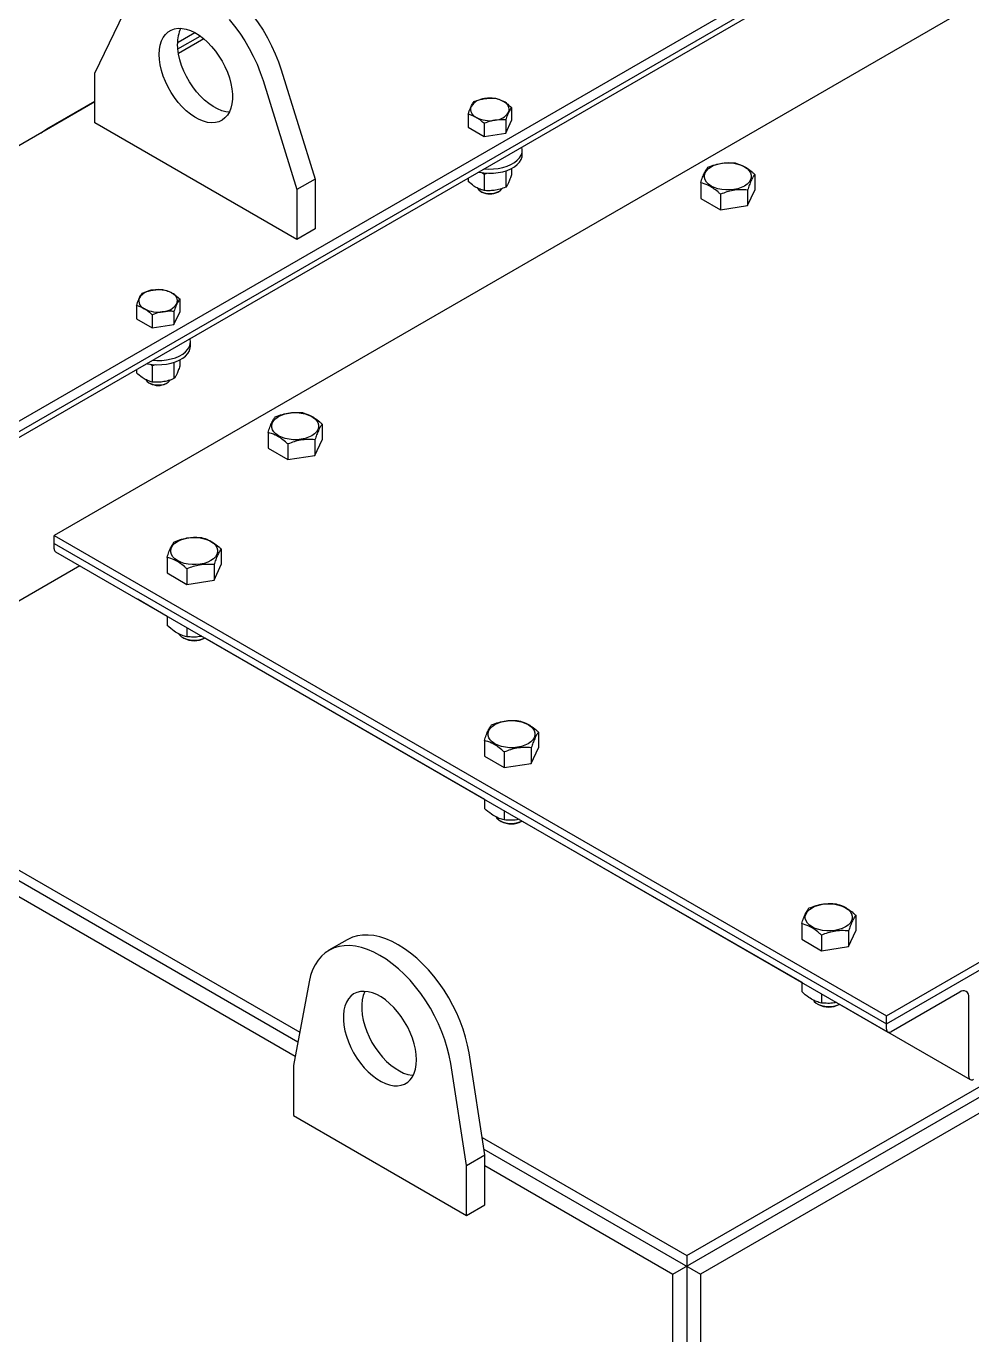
# Model space of a CAD drawing. Header units: millimetres. Extents: x 1293 to 41893, y 1011 to 26911.
# Drawn here: x 5473.1 to 5782.2, y 23342.5 to 23770.3 of the extents above; entities that cross this region are included whole.
import ezdxf

# ---------------------------------------------------------------- set-up
doc = ezdxf.new("R2010")
doc.units = ezdxf.units.MM
doc.header["$LTSCALE"] = 50

msp = doc.modelspace()

# ---------------------------------------------------------------- linework, layer by layer
at = {"color": 7, "linetype": 'Continuous', "lineweight": 25}
for p, q in [((5394.4657242, 23597.1451225), (6086.0161562, 23996.3686892)), ((6086.0161562, 23992.9119998), (5394.4657242, 23593.6884331)), ((5394.0798776, 23591.6445568), (6085.6303096, 23990.8681235)), ((6037.1156682, 23924.0745803), (5482.2725473, 23603.7704644)), ((5495.5425845, 23754.9550015), (5506.5856263, 23777.8584933)), ((5522.5598185, 23764.9352565), (5522.7426254, 23765.0448833)), ((5522.6375032, 23762.8322882), (5529.9539309, 23767.055972)), ((5522.7426254, 23765.0448833), (5528.1679942, 23768.1768821)), ((5531.1637368, 23766.1183817), (5522.844435, 23761.315751)), ((5684.4933016, 23362.3111646), (6385.0239897, 23766.7189228)), ((5688.9834296, 23368.3599498), (6380.5338616, 23767.5835165)), ((5754.2729558, 23446.7479709), (6309.1160767, 23767.0520868)), ((6385.0239897, 23761.5347313), (5693.4735577, 23362.3111646)), ((5754.2729558, 23444.1554538), (6309.1160767, 23764.4595697)), ((5495.5425845, 23738.6241853), (5495.5425845, 23754.9550015)), ((5550.4961756, 23752.5094727), (5561.5392174, 23716.8559563)), ((5556.483013, 23755.9656004), (5567.5260548, 23720.312084)), ((5495.5425845, 23745.5547282), (5452.7852768, 23720.8714598)), ((5479.8683842, 23736.6755861), (5495.5425845, 23745.7241094)), ((5618.5166107, 23744.0427849), (5618.4895564, 23743.9844972)), ((5623.0436957, 23746.6135459), (5622.9427275, 23746.5979277)), ((5629.1637975, 23745.6356291), (5629.0898837, 23745.6782987)), ((5631.7192172, 23743.6974096), (5631.7192172, 23739.4067774)), ((5617.5542078, 23741.5063124), (5617.5542078, 23737.2156803)), ((5620.1096275, 23740.4941072), (5620.1835414, 23740.4514376)), ((5626.2297294, 23739.5161904), (5626.3306976, 23739.5318086)), ((5629.8214658, 23739.6087666), (5629.8214658, 23735.3181345)), ((5629.8214658, 23735.3181345), (5631.7192172, 23739.4067774)), ((5630.7568144, 23742.0869514), (5630.7838687, 23742.1452391)), ((5561.5392174, 23700.5251401), (5495.5425845, 23738.6241853)), ((5617.5542078, 23737.2156803), (5622.7389611, 23734.2225859)), ((5622.7389611, 23738.5132181), (5622.7389611, 23734.2225859)), ((5622.7389611, 23734.2225859), (5629.8214658, 23735.3181345)), ((5635.2200459, 23728.2868295), (5635.2200459, 23729.6695053)), ((5622.117327, 23722.4191204), (5622.7391132, 23721.873672)), ((5622.7391132, 23721.873672), (5623.7389504, 23722.2181262)), ((5629.8213137, 23722.9605297), (5629.8213137, 23717.6351785)), ((5631.7193693, 23723.7470235), (5631.7193693, 23721.7237979)), ((5567.5260548, 23720.312084), (5561.5392174, 23716.8559563)), ((5567.5260548, 23720.312084), (5567.5260548, 23703.9812677)), ((5617.5540557, 23720.6534538), (5617.5540557, 23719.5328764)), ((5622.7391132, 23721.873672), (5622.7391132, 23716.5396064)), ((5693.5653276, 23719.0895315), (5693.5653276, 23713.976804)), ((5711.2715894, 23721.8284029), (5711.2715894, 23716.7156754)), ((5561.5392174, 23716.8559563), (5561.5392174, 23700.5251401)), ((5621.6428074, 23716.2760867), (5622.0170456, 23716.0599734)), ((5627.2563795, 23716.0599734), (5627.6306176, 23716.2760867)), ((5693.5653276, 23713.976804), (5700.0462692, 23710.235436)), ((5700.0462692, 23715.3481635), (5700.0462692, 23710.235436)), ((5708.8994001, 23716.7175992), (5708.8994001, 23711.6048717)), ((5708.8994001, 23711.6048717), (5711.2715894, 23716.7156754)), ((5700.0462692, 23710.235436), (5708.8994001, 23711.6048717)), ((5567.5260548, 23703.9812677), (5561.5392174, 23700.5251401)), ((5514.6206559, 23684.0222573), (5514.5196877, 23684.0066392)), ((5510.0935709, 23681.4514963), (5510.0665166, 23681.3932086)), ((5520.7407578, 23683.0443406), (5520.6668439, 23683.0870101)), ((5522.3337746, 23679.4956628), (5522.3608289, 23679.5539506)), ((5523.2961775, 23681.106121), (5523.2961775, 23676.8154888)), ((5509.1311681, 23678.9150238), (5509.1311681, 23674.6243917)), ((5511.6865878, 23677.9028186), (5511.7605016, 23677.860149)), ((5514.3159213, 23675.9219295), (5514.3159213, 23671.6312973)), ((5517.8066896, 23676.9249019), (5517.9076578, 23676.94052)), ((5521.398426, 23677.0174781), (5521.398426, 23672.7268459)), ((5521.398426, 23672.7268459), (5523.2961775, 23676.8154888)), ((5509.1311681, 23674.6243917), (5514.3159213, 23671.6312973)), ((5514.3159213, 23671.6312973), (5521.398426, 23672.7268459)), ((5526.7970061, 23665.6955409), (5526.7970061, 23667.0782167)), ((5509.131016, 23658.0621652), (5509.131016, 23656.9415878)), ((5513.6942872, 23659.8278318), (5514.3160734, 23659.2823834)), ((5514.3160734, 23659.2823834), (5515.3159106, 23659.6268376)), ((5514.3160734, 23659.2823834), (5514.3160734, 23653.9483178)), ((5521.398274, 23660.3692411), (5521.398274, 23655.0438899)), ((5523.2963296, 23661.1557349), (5523.2963296, 23659.1325093)), ((5513.2197677, 23653.6847982), (5513.5940058, 23653.4686849)), ((5518.8333397, 23653.4686849), (5519.2075779, 23653.6847982)), ((5552.1439714, 23637.4487203), (5552.1439714, 23632.3359928)), ((5569.8502331, 23640.1875917), (5569.8502331, 23635.0748642)), ((5552.1439714, 23632.3359928), (5558.624913, 23628.5946248)), ((5558.624913, 23633.7073523), (5558.624913, 23628.5946248)), ((5567.4780438, 23635.076788), (5567.4780438, 23629.9640605)), ((5567.4780438, 23629.9640605), (5569.8502331, 23635.0748642)), ((5558.624913, 23628.5946248), (5567.4780438, 23629.9640605)), ((5245.5701436, 23620.8803017), (5561.8969803, 23438.2687059)), ((5245.8631801, 23615.5269439), (5561.017585, 23433.5921785)), ((5482.2725473, 23599.4468372), (5482.2725473, 23603.7704644)), ((5482.2725473, 23603.7704644), (5754.2729558, 23446.7479709)), ((5482.2725473, 23601.1779473), (5754.2729558, 23444.1554538)), ((5482.7103078, 23598.479283), (5754.7107162, 23441.4567895)), ((5536.8519167, 23599.3671861), (5536.8519167, 23594.2544586)), ((5490.6399475, 23593.9015994), (5394.4657242, 23538.3814021)), ((5519.1456549, 23596.6283147), (5519.1456549, 23591.5155872)), ((5534.4797274, 23594.2563824), (5534.4797274, 23589.143655)), ((5534.4797274, 23589.143655), (5536.8519167, 23594.2544586)), ((5519.1456549, 23591.5155872), (5525.6265965, 23587.7742192)), ((5525.6265965, 23592.8869467), (5525.6265965, 23587.7742192)), ((5525.6265965, 23587.7742192), (5534.4797274, 23589.143655)), ((5509.6510761, 23582.9216526), (5519.1484546, 23577.4389327)), ((5519.1484546, 23577.4439886), (5519.1484546, 23574.3893264)), ((5525.6237968, 23573.705853), (5525.6237968, 23570.6511909)), ((5524.2564044, 23570.4172437), (5524.6306425, 23570.2011304)), ((5531.366929, 23570.2011304), (5531.530844, 23570.2957873)), ((5531.5264658, 23570.2932589), (5622.8574491, 23517.5690045)), ((5375.4994233, 23549.3304146), (5562.4833391, 23441.3868976)), ((5640.5609112, 23539.4972579), (5640.5609112, 23534.3845304)), ((5622.8546495, 23536.7583865), (5622.8546495, 23531.645659)), ((5638.188722, 23534.3864542), (5638.188722, 23529.2737268)), ((5638.188722, 23529.2737268), (5640.5609112, 23534.3845304)), ((5622.8546495, 23531.645659), (5629.3355911, 23527.904291)), ((5629.3355911, 23533.0170185), (5629.3355911, 23527.904291)), ((5629.3355911, 23527.904291), (5638.188722, 23529.2737268)), ((5622.8574491, 23517.5740604), (5622.8574491, 23514.5193982)), ((5629.3327914, 23513.8359248), (5629.3327914, 23510.7812627)), ((5627.965399, 23510.5473155), (5628.3396371, 23510.3312022)), ((5635.0759236, 23510.3312022), (5635.2398386, 23510.4258591)), ((5635.2354603, 23510.4233307), (5726.5664437, 23457.6990763)), ((5744.2699058, 23479.6273297), (5744.2699058, 23474.5146022)), ((5726.563644, 23476.8884583), (5726.563644, 23471.7757308)), ((5741.8977165, 23474.516526), (5741.8977165, 23469.4037986)), ((5741.8977165, 23469.4037986), (5744.2699058, 23474.5146022)), ((5578.0372133, 23471.6207182), (5572.0503758, 23468.1645905)), ((5726.563644, 23471.7757308), (5733.0445857, 23468.0343628)), ((5733.0445857, 23473.1470903), (5733.0445857, 23468.0343628)), ((5733.0445857, 23468.0343628), (5741.8977165, 23469.4037986)), ((5565.5850465, 23457.8814365), (5560.4314168, 23430.4750003)), ((5726.5664437, 23457.7041322), (5726.5664437, 23454.64947)), ((5733.041786, 23453.9659966), (5733.041786, 23450.9113345)), ((5778.2203054, 23454.5232751), (5755.7672704, 23441.5614138)), ((5781.2137241, 23426.8667133), (5781.2137241, 23452.7946495)), ((5731.6743935, 23450.6773873), (5732.0486317, 23450.461274)), ((5738.7849182, 23450.461274), (5738.9488332, 23450.5559309)), ((5738.9444549, 23450.5534025), (5781.6514846, 23425.8991591)), ((5754.2729558, 23442.4243437), (5754.2729558, 23446.7479709)), ((5616.9999593, 23397.8186758), (5611.8463296, 23431.1753663)), ((5622.9867967, 23401.2748035), (5617.833167, 23434.6314939)), ((5560.4314168, 23430.4750003), (5560.4314168, 23414.1441841)), ((5560.4314168, 23414.1441841), (5616.9999593, 23381.4878596)), ((5622.1074014, 23406.9666591), (5688.9834296, 23368.3599498)), ((5616.9999593, 23397.8186758), (5622.9867967, 23401.2748035)), ((5622.6937603, 23403.1714719), (5693.4735577, 23362.3111646)), ((5622.9867967, 23384.9439873), (5622.9867967, 23401.2748035)), ((5616.9999593, 23381.4878596), (5616.9999593, 23397.8186758)), ((5622.9867967, 23397.8181141), (5684.4933016, 23362.3111646)), ((5616.9999593, 23381.4878596), (5622.9867967, 23384.9439873)), ((5688.9834296, 23368.3599498), (5688.9834296, 23083.2919434)), ((5684.4933016, 23080.6998476), (5684.4933016, 23362.3111646)), ((5693.4735577, 23362.3111646), (5693.4735577, 23080.6998476))]:
    msp.add_line(p, q, dxfattribs=at)
at = {"color": 7, "linetype": 'Continuous', "lineweight": 25, "flags": 128}
for points in [[(5517.5957812, 23786.9278729), (5518.5510528, 23787.4203614), (5520.1409624, 23788.0098838), (5521.8370332, 23788.374992), (5523.6267497, 23788.512992), (5525.4969056, 23788.4228654), (5527.4337007, 23788.1052773), (5529.4228433, 23787.5625711), (5531.4496553, 23786.7987515), (5533.4991808, 23785.8194549), (5535.556296, 23784.6319076), (5537.6058215, 23783.2448724), (5539.6326335, 23781.6685846), (5541.6217761, 23779.9146756), (5543.5585712, 23777.9960878), (5545.4287271, 23775.9269784), (5547.2184436, 23773.7226156), (5548.9145144, 23771.3992657), (5550.504424, 23768.9740728), (5551.9764404, 23766.4649325), (5553.3197013, 23763.8903601), (5554.5242947, 23761.2693536), (5555.581332, 23758.6212535), (5556.483013, 23755.9656004)], [(5516.5672262, 23761.0538124), (5516.6512682, 23762.6406304), (5516.9022147, 23764.1081401), (5517.3165428, 23765.4357408), (5517.8884363, 23766.6047959), (5518.609867, 23767.5988944), (5519.4707077, 23768.4040815), (5520.458874, 23769.0090539), (5521.5604943, 23769.4053193), (5522.7601041, 23769.5873149), (5524.0408637, 23769.552486), (5525.384794, 23769.3013214), (5526.773029, 23768.8373469), (5528.1860811, 23768.1670757), (5529.6041142, 23767.299917), (5531.007222, 23766.2480438), (5532.3757081, 23765.026222), (5533.6903619, 23763.6516034), (5534.9327285, 23762.1434846), (5536.0853679, 23760.5230363), (5537.1320996, 23758.813006), (5538.0582296, 23757.0373988), (5538.8507572, 23755.2211403), (5539.498557, 23753.3897269), (5539.9925354, 23751.5688675), (5540.3257579, 23749.784123), (5540.4935468, 23748.0605473), (5540.4935468, 23746.4223357), (5540.3257579, 23744.892485), (5539.9925354, 23743.492471), (5539.498557, 23742.2419469), (5538.8507572, 23741.1584672), (5538.0582296, 23740.2572416), (5537.1320996, 23739.5509213), (5536.0853679, 23739.0494217), (5534.9327285, 23738.7597825), (5533.6903619, 23738.6860697), (5532.3757081, 23738.829318), (5531.007222, 23739.1875167), (5529.6041142, 23739.7556373), (5528.1860811, 23740.5257046), (5526.773029, 23741.4869087), (5525.384794, 23742.6257563), (5524.0408637, 23743.9262606), (5522.7601041, 23745.3701651), (5521.5604943, 23746.9372008), (5520.458874, 23748.6053699), (5519.4707077, 23750.3512549), (5518.609867, 23752.1503474), (5517.8884363, 23753.9773922), (5517.3165428, 23755.8067415), (5516.9022147, 23757.6127152), (5516.6512682, 23759.3699615), (5516.5672262, 23761.0538124)], [(5539.4418897, 23772.4708507), (5541.2316062, 23770.266488), (5542.927677, 23767.943138), (5544.5175866, 23765.5179451), (5545.9896029, 23763.0088049), (5547.3328639, 23760.4342325), (5548.5374573, 23757.8132259), (5549.5944946, 23755.1651258), (5550.4961756, 23752.5094727)], [(5539.4536095, 23742.1515223), (5538.3625455, 23742.2854457), (5536.9940594, 23742.6436444), (5535.5909516, 23743.2117649), (5534.1729186, 23743.9818323), (5532.7598664, 23744.9430364), (5531.3716314, 23746.081884), (5530.0277011, 23747.3823882), (5528.7469415, 23748.8262928), (5527.5473317, 23750.3933285), (5526.4457114, 23752.0614976), (5525.4575451, 23753.8073826), (5524.5967044, 23755.6064751), (5523.8752737, 23757.4335199), (5523.3033802, 23759.2628691), (5522.8890521, 23761.0688429), (5522.6381056, 23762.8260891), (5522.5540636, 23764.5099401)], [(5478.0147995, 23735.4361533), (5478.4478458, 23735.7563017), (5479.8683842, 23736.6755861)], [(5622.7569491, 23723.6570202), (5624.2409891, 23723.5641494), (5625.8216699, 23723.598293), (5627.3758808, 23723.7680575), (5628.8689031, 23724.0696506), (5630.2673854, 23724.4963351), (5631.5400876, 23725.0385798), (5632.6585799, 23725.6842716), (5633.597877, 23726.418987), (5634.3369964, 23727.2263136), (5634.8594275, 23728.0882171), (5635.1535001, 23728.9854439), (5635.212645, 23729.8979516), (5635.0517706, 23730.7546696)], [(5620.8819865, 23722.5746273), (5621.1412591, 23722.5200532), (5622.669148, 23722.2837136), (5624.2409891, 23722.1814736), (5625.8216699, 23722.2156173), (5627.3758808, 23722.3853817), (5628.8689031, 23722.6869748), (5630.2673854, 23723.1136594), (5631.5400876, 23723.655904), (5632.6585799, 23724.3015959), (5633.597877, 23725.0363113), (5634.3369964, 23725.8436379), (5634.8594275, 23726.7055413), (5635.1535001, 23727.6027682), (5635.2200459, 23728.2868295)], [(5696.9792266, 23718.0134762), (5696.117348, 23718.6064355), (5695.4469255, 23719.2767853), (5694.9883295, 23720.0041575), (5694.7554942, 23720.7664513), (5694.7554942, 23721.5405046), (5694.9883295, 23722.3027983), (5695.4469255, 23723.0301706), (5696.117348, 23723.7005204), (5696.9792266, 23724.2934797), (5698.0063734, 23724.7910316), (5699.1675793, 23725.1780582), (5700.4275614, 23725.4428001), (5701.748036, 23725.577213), (5703.088881, 23725.577213), (5704.4093555, 23725.4428001), (5705.6693377, 23725.1780582), (5706.8305435, 23724.7910316), (5707.8576904, 23724.2934797), (5708.7195689, 23723.7005204), (5709.3899914, 23723.0301706), (5709.8485874, 23722.3027983), (5710.0814227, 23721.5405046), (5710.0814227, 23720.7664513), (5709.8485874, 23720.0041575), (5709.3899914, 23719.2767853), (5708.7195689, 23718.6064355), (5707.8576904, 23718.0134762), (5706.8305435, 23717.5159243), (5705.6693377, 23717.1288976), (5704.4093555, 23716.8641558), (5703.088881, 23716.7297428), (5701.748036, 23716.7297428), (5700.4275614, 23716.8641558), (5699.1675793, 23717.1288976), (5698.0063734, 23717.5159243), (5696.9792266, 23718.0134762)], [(5620.5859877, 23717.2938436), (5620.5950609, 23717.2768165), (5621.0139052, 23716.739573), (5621.6432938, 23716.2758059), (5622.4466491, 23715.9124676), (5623.3772829, 23715.6706739), (5624.3811102, 23715.5644771), (5625.3997922, 23715.6000489), (5626.3741268, 23715.7753221), (5627.2474891, 23716.0801104), (5627.9691226, 23716.4967005), (5628.4970886, 23717.0008819), (5628.6412419, 23717.2113111)], [(5514.3339093, 23661.0657317), (5515.8179493, 23660.9728608), (5517.3986301, 23661.0070045), (5518.952841, 23661.1767689), (5520.4458634, 23661.478362), (5521.8443456, 23661.9050466), (5523.1170479, 23662.4472912), (5524.2355402, 23663.0929831), (5525.1748372, 23663.8276985), (5525.9139566, 23664.6350251), (5526.4363878, 23665.4969285), (5526.7304603, 23666.3941554), (5526.7896052, 23667.306663), (5526.6287308, 23668.163381)], [(5512.4589467, 23659.9833388), (5512.7182194, 23659.9287646), (5514.2461083, 23659.692425), (5515.8179493, 23659.5901851), (5517.3986301, 23659.6243287), (5518.952841, 23659.7940932), (5520.4458634, 23660.0956862), (5521.8443456, 23660.5223708), (5523.1170479, 23661.0646154), (5524.2355402, 23661.7103073), (5525.1748372, 23662.4450227), (5525.9139566, 23663.2523493), (5526.4363878, 23664.1142527), (5526.7304603, 23665.0114796), (5526.7970061, 23665.6955409)], [(5512.1629479, 23654.7025551), (5512.1720211, 23654.6855279), (5512.5908654, 23654.1482845), (5513.2202541, 23653.6845173), (5514.0236093, 23653.321179), (5514.9542432, 23653.0793853), (5515.9580705, 23652.9731885), (5516.9767524, 23653.0087604), (5517.951087, 23653.1840335), (5518.8244493, 23653.4888218), (5519.5460828, 23653.9054119), (5520.0740488, 23654.4095933), (5520.2182021, 23654.6200225)], [(5555.5578703, 23636.372665), (5554.6959918, 23636.9656243), (5554.0255693, 23637.6359741), (5553.5669733, 23638.3633463), (5553.334138, 23639.1256401), (5553.334138, 23639.8996934), (5553.5669733, 23640.6619872), (5554.0255693, 23641.3893594), (5554.6959918, 23642.0597092), (5555.5578703, 23642.6526685), (5556.5850172, 23643.1502204), (5557.746223, 23643.5372471), (5559.0062052, 23643.8019889), (5560.3266797, 23643.9364018), (5561.6675247, 23643.9364018), (5562.9879993, 23643.8019889), (5564.2479814, 23643.5372471), (5565.4091873, 23643.1502204), (5566.4363341, 23642.6526685), (5567.2982127, 23642.0597092), (5567.9686352, 23641.3893594), (5568.4272312, 23640.6619872), (5568.6600665, 23639.8996934), (5568.6600665, 23639.1256401), (5568.4272312, 23638.3633463), (5567.9686352, 23637.6359741), (5567.2982127, 23636.9656243), (5566.4363341, 23636.372665), (5565.4091873, 23635.8751131), (5564.2479814, 23635.4880864), (5562.9879993, 23635.2233446), (5561.6675247, 23635.0889317), (5560.3266797, 23635.0889317), (5559.0062052, 23635.2233446), (5557.746223, 23635.4880864), (5556.5850172, 23635.8751131), (5555.5578703, 23636.372665)], [(5522.5595539, 23595.5522594), (5521.6976753, 23596.1452187), (5521.0272528, 23596.8155685), (5520.5686568, 23597.5429408), (5520.3358215, 23598.3052345), (5520.3358215, 23599.0792878), (5520.5686568, 23599.8415816), (5521.0272528, 23600.5689538), (5521.6976753, 23601.2393036), (5522.5595539, 23601.8322629), (5523.5867007, 23602.3298148), (5524.7479066, 23602.7168415), (5526.0078887, 23602.9815833), (5527.3283633, 23603.1159963), (5528.6692083, 23603.1159963), (5529.9896828, 23602.9815833), (5531.249665, 23602.7168415), (5532.4108708, 23602.3298148), (5533.4380177, 23601.8322629), (5534.2998962, 23601.2393036), (5534.9703187, 23600.5689538), (5535.4289147, 23599.8415816), (5535.66175, 23599.0792878), (5535.66175, 23598.3052345), (5535.4289147, 23597.5429408), (5534.9703187, 23596.8155685), (5534.2998962, 23596.1452187), (5533.4380177, 23595.5522594), (5532.4108708, 23595.0547075), (5531.249665, 23594.6676809), (5529.9896828, 23594.402939), (5528.6692083, 23594.2685261), (5527.3283633, 23594.2685261), (5526.0078887, 23594.402939), (5524.7479066, 23594.6676809), (5523.5867007, 23595.0547075), (5522.5595539, 23595.5522594)], [(5509.6510761, 23582.9216526), (5509.6509902, 23582.9217022), (5509.5852756, 23582.9646943)], [(5523.0081557, 23571.5613156), (5523.2581284, 23571.2196828), (5523.87439, 23570.6631009), (5524.6835037, 23570.1960094), (5525.6476363, 23569.8402492), (5526.7217061, 23569.6124551), (5527.8554907, 23569.5232786), (5528.9959756, 23569.5768893), (5530.089833, 23569.7707807), (5531.0859154, 23570.0958864), (5531.5249264, 23570.2992035)], [(5626.2685485, 23535.6823312), (5625.4066699, 23536.2752905), (5624.7362474, 23536.9456403), (5624.2776514, 23537.6730126), (5624.0448161, 23538.4353063), (5624.0448161, 23539.2093596), (5624.2776514, 23539.9716534), (5624.7362474, 23540.6990256), (5625.4066699, 23541.3693754), (5626.2685485, 23541.9623347), (5627.2956953, 23542.4598866), (5628.4569011, 23542.8469133), (5629.7168833, 23543.1116551), (5631.0373579, 23543.2460681), (5632.3782029, 23543.2460681), (5633.6986774, 23543.1116551), (5634.9586596, 23542.8469133), (5636.1198654, 23542.4598866), (5637.1470123, 23541.9623347), (5638.0088908, 23541.3693754), (5638.6793133, 23540.6990256), (5639.1379093, 23539.9716534), (5639.3707446, 23539.2093596), (5639.3707446, 23538.4353063), (5639.1379093, 23537.6730126), (5638.6793133, 23536.9456403), (5638.0088908, 23536.2752905), (5637.1470123, 23535.6823312), (5636.1198654, 23535.1847793), (5634.9586596, 23534.7977527), (5633.6986774, 23534.5330108), (5632.3782029, 23534.3985979), (5631.0373579, 23534.3985979), (5629.7168833, 23534.5330108), (5628.4569011, 23534.7977527), (5627.2956953, 23535.1847793), (5626.2685485, 23535.6823312)], [(5626.7171502, 23511.6913874), (5626.967123, 23511.3497546), (5627.5833845, 23510.7931727), (5628.3924983, 23510.3260812), (5629.3566309, 23509.970321), (5630.4307007, 23509.7425269), (5631.5644853, 23509.6533504), (5632.7049702, 23509.7069611), (5633.7988276, 23509.9008525), (5634.79491, 23510.2259582), (5635.233921, 23510.4292753)], [(5729.977543, 23475.812403), (5729.1156645, 23476.4053623), (5728.445242, 23477.0757121), (5727.986646, 23477.8030844), (5727.7538107, 23478.5653781), (5727.7538107, 23479.3394314), (5727.986646, 23480.1017252), (5728.445242, 23480.8290974), (5729.1156645, 23481.4994472), (5729.977543, 23482.0924065), (5731.0046899, 23482.5899584), (5732.1658957, 23482.9769851), (5733.4258779, 23483.2417269), (5734.7463524, 23483.3761399), (5736.0871974, 23483.3761399), (5737.407672, 23483.2417269), (5738.6676541, 23482.9769851), (5739.82886, 23482.5899584), (5740.8560068, 23482.0924065), (5741.7178854, 23481.4994472), (5742.3883079, 23480.8290974), (5742.8469039, 23480.1017252), (5743.0797392, 23479.3394314), (5743.0797392, 23478.5653781), (5742.8469039, 23477.8030844), (5742.3883079, 23477.0757121), (5741.7178854, 23476.4053623), (5740.8560068, 23475.812403), (5739.82886, 23475.3148511), (5738.6676541, 23474.9278245), (5737.407672, 23474.6630826), (5736.0871974, 23474.5286697), (5734.7463524, 23474.5286697), (5733.4258779, 23474.6630826), (5732.1658957, 23474.9278245), (5731.0046899, 23475.3148511), (5729.977543, 23475.812403)], [(5611.8463296, 23431.1753663), (5611.3711148, 23433.7268588), (5610.7281121, 23436.3195991), (5609.9220835, 23438.934385), (5608.9589986, 23441.5518512), (5607.8459901, 23444.1526126), (5606.591301, 23446.7174077), (5605.2042236, 23449.2272415), (5603.6950308, 23451.6635258), (5602.0748997, 23454.0082174), (5600.3558292, 23456.2439513), (5598.5505508, 23458.3541694), (5596.6724346, 23460.3232433), (5594.7353902, 23462.13659), (5592.7537632, 23463.7807795), (5590.74223, 23465.2436349), (5588.7156881, 23466.5143221), (5586.6891461, 23467.5834304), (5584.6776129, 23468.4430419), (5582.695986, 23469.0867901), (5580.7589415, 23469.5099074), (5578.8808253, 23469.7092602), (5577.0755469, 23469.6833721), (5575.3564764, 23469.4324348), (5573.7363453, 23468.9583068), (5572.2271525, 23468.2644994), (5570.8400751, 23467.3561511), (5569.585386, 23466.2399892), (5568.4723775, 23464.9242801), (5567.5092926, 23463.418768), (5566.703264, 23461.7346029), (5566.0602613, 23459.8842578), (5565.5850465, 23457.8814365)], [(5617.833167, 23434.6314939), (5617.3579522, 23437.1829865), (5616.7149495, 23439.7757267), (5615.9089209, 23442.3905126), (5614.9458361, 23445.0079789), (5613.8328275, 23447.6087403), (5612.5781384, 23450.1735354), (5611.191061, 23452.6833691), (5609.6818682, 23455.1196535), (5608.0617371, 23457.4643451), (5606.3426666, 23459.7000789), (5604.5373882, 23461.8102971), (5602.6592721, 23463.779371), (5600.7222276, 23465.5927176), (5598.7406007, 23467.2369072), (5596.7290674, 23468.6997626), (5594.7025255, 23469.9704498), (5592.6759835, 23471.0395581), (5590.6644503, 23471.8991695), (5588.6828234, 23472.5429177), (5586.7457789, 23472.9660351), (5584.8676627, 23473.1653879), (5583.0623843, 23473.1394998), (5581.3433138, 23472.8885625), (5579.7231827, 23472.4144344), (5578.2139899, 23471.7206271), (5578.0372133, 23471.6207182)], [(5600.6893629, 23432.3840397), (5600.6053208, 23434.0678907), (5600.3543744, 23435.8251369), (5599.9400463, 23437.6311107), (5599.3681528, 23439.4604599), (5598.646722, 23441.2875047), (5597.7858814, 23443.0865972), (5596.797715, 23444.8324822), (5595.6960948, 23446.5006513), (5594.4964849, 23448.067687), (5593.2157253, 23449.5115916), (5591.8717951, 23450.8120958), (5590.48356, 23451.9509434), (5589.0705079, 23452.9121475), (5587.6524749, 23453.6822149), (5586.2493671, 23454.2503354), (5584.880881, 23454.6085341), (5583.5662272, 23454.7517825), (5582.3238605, 23454.6780697), (5581.1712211, 23454.3884305), (5580.1244895, 23453.8869308), (5579.1983594, 23453.1806106), (5578.4058318, 23452.279385), (5577.758032, 23451.1959053), (5577.2640537, 23449.9453811), (5576.9308312, 23448.5453671), (5576.7630422, 23447.0155165), (5576.7630422, 23445.3773048), (5576.9308312, 23443.6537292), (5577.2640537, 23441.8689847), (5577.758032, 23440.0481253), (5578.4058318, 23438.2167118), (5579.1983594, 23436.4004533), (5580.1244895, 23434.6248461), (5581.1712211, 23432.9148158), (5582.3238605, 23431.2943675), (5583.5662272, 23429.7862487), (5584.880881, 23428.4116301), (5586.2493671, 23427.1898083), (5587.6524749, 23426.1379351), (5589.0705079, 23425.2707764), (5590.48356, 23424.6005052), (5591.8717951, 23424.1365308), (5593.2157253, 23423.8853661), (5594.4964849, 23423.8505372), (5595.6960948, 23424.0325328), (5596.797715, 23424.4287982), (5597.7858814, 23425.0337707), (5598.646722, 23425.8389577), (5599.3681528, 23426.8330562), (5599.9400463, 23428.0021113), (5600.3543744, 23429.329712), (5600.6053208, 23430.7972217), (5600.6893629, 23432.3840397)], [(5583.789817, 23454.7424575), (5583.7448694, 23454.6520329), (5583.2508911, 23453.4015088), (5582.9176686, 23452.0014948), (5582.7498796, 23450.4716441), (5582.7498796, 23448.8334325), (5582.9176686, 23447.1098568), (5583.2508911, 23445.3251123), (5583.7448694, 23443.5042529), (5584.3926693, 23441.6728395), (5585.1851969, 23439.856581), (5586.1113269, 23438.0809738), (5587.1580585, 23436.3709435), (5588.3106979, 23434.7504952), (5589.5530646, 23433.2423764), (5590.8677184, 23431.8677578), (5592.2362045, 23430.645936), (5593.6393123, 23429.5940628), (5595.0573453, 23428.7269041), (5596.4703974, 23428.0566329), (5597.8586325, 23427.5926584), (5599.2025627, 23427.3414938), (5599.6283965, 23427.3062603)], [(5730.4261448, 23451.8214592), (5730.6761175, 23451.4798264), (5731.2923791, 23450.9232445), (5732.1014928, 23450.456153), (5733.0656255, 23450.1003928), (5734.1396953, 23449.8725987), (5735.2734799, 23449.7834222), (5736.4139648, 23449.8370329), (5737.5078222, 23450.0309243), (5738.5039046, 23450.35603), (5738.9429156, 23450.5593471)]]:
    msp.add_lwpolyline(points, dxfattribs=at)
at = {"color": 7, "linetype": 'Continuous', "lineweight": 25}
for centre, radius, start, end in [((5533.6917851, 23764.8325218), 11.1423921, 154.737482731, 181.658993392), ((5621.1255813, 23743.0868386), 2.7846756, 161.194497557, 248.602425332), ((5623.3342236, 23740.8086467), 5.8025033, 93.8686975, 146.125925967), ((5624.6493958, 23736.9827514), 9.7637326, 62.948313964, 99.465608171), ((5628.1478438, 23743.0428977), 2.7846756, 341.194497557, 68.602425332), ((5624.6240293, 23749.1469849), 9.7637326, 242.948313964, 279.465608171), ((5625.9392015, 23745.3210896), 5.8025033, 273.8686975, 326.125925967), ((5624.6367125, 23721.0320967), 5.6200236, 242.216559714, 297.783440286), ((5514.9111838, 23678.2173581), 5.8025033, 93.8686975, 146.125925967), ((5516.226356, 23674.3914628), 9.7637326, 62.948313964, 99.465608171), ((5512.7025415, 23680.49555), 2.7846756, 161.194497557, 248.602425332), ((5517.5161617, 23682.729801), 5.8025033, 273.8686975, 326.125925967), ((5519.724804, 23680.4516091), 2.7846756, 341.194497557, 68.602425332), ((5516.2009895, 23686.5556963), 9.7637326, 242.948313964, 279.465608171), ((5516.2136728, 23658.4408081), 5.6200236, 242.216559714, 297.783440286), ((5483.3080585, 23599.3325368), 1.0418004, 173.701152513, 234.986667094), ((5527.9987858, 23576.5527076), 7.1893617, 242.063683643, 297.936316357), ((5631.7077804, 23516.6827794), 7.1893617, 242.063683643, 297.936316357), ((5779.3888426, 23453.0906746), 1.8487356, 350.785963009, 129.203285236), ((5735.4167749, 23456.8128512), 7.1893617, 242.063683643, 297.936316357), ((5755.1839366, 23442.276568), 0.9228888, 170.785963009, 309.203285236), ((5782.124705, 23426.7189376), 0.9228888, 170.785963009, 309.203285236)]:
    msp.add_arc(centre, radius, start, end, dxfattribs=at)
for points, knots in [([(5617.5542078, 23741.5063124), (5617.6133477, 23741.686167), (5617.9178597, 23742.6122409), (5618.2344509, 23743.3721619), (5618.4895564, 23743.9844972)], [0, 0, 0, 0, 0.1942119601, 1, 1, 1, 1]), ([(5618.5166107, 23744.0427849), (5618.6227878, 23744.2595289), (5618.9395525, 23744.9061548), (5619.2473398, 23745.3198966), (5619.4519593, 23745.5949554)], [0, 0, 0, 0, 0.3351922062, 1, 1, 1, 1]), ([(5619.4519593, 23745.5949554), (5619.6726723, 23745.6815358), (5620.8091265, 23746.1273397), (5621.9906611, 23746.3879395), (5622.9427275, 23746.5979277)], [0, 0, 0, 0, 0.1942119601, 1, 1, 1, 1]), ([(5623.0436957, 23746.6135459), (5623.4399539, 23746.6628296), (5624.6221359, 23746.8098608), (5625.7708139, 23746.7381667), (5626.534464, 23746.6905039)], [0, 0, 0, 0, 0.3351922062, 1, 1, 1, 1]), ([(5626.534464, 23746.6905039), (5626.8347537, 23746.6119974), (5627.6698314, 23746.3936782), (5628.5355032, 23745.9575789), (5629.0898837, 23745.6782987)], [0, 0, 0, 0, 0.3595950484, 1, 1, 1, 1]), ([(5629.1637975, 23745.6356291), (5629.6049619, 23745.3544983), (5630.4708057, 23744.8027415), (5631.3083957, 23744.0611471), (5631.7192172, 23743.6974096)], [0, 0, 0, 0, 0.5095195514, 1, 1, 1, 1]), ([(5631.7192172, 23743.6974096), (5631.6600774, 23743.6224344), (5631.3555654, 23743.2363861), (5631.0389741, 23742.6321364), (5630.7838687, 23742.1452391)], [0, 0, 0, 0, 0.1942119601, 1, 1, 1, 1]), ([(5620.1096275, 23740.4941072), (5619.6684632, 23740.7223339), (5618.8026194, 23741.1702591), (5617.9650294, 23741.3957255), (5617.5542078, 23741.5063124)], [0, 0, 0, 0, 0.5095195514, 1, 1, 1, 1]), ([(5622.7389611, 23738.5132181), (5622.4386713, 23738.7814187), (5621.6035937, 23739.5272596), (5620.7379219, 23740.0906437), (5620.1835414, 23740.4514376)], [0, 0, 0, 0, 0.3595950484, 1, 1, 1, 1]), ([(5626.2297294, 23739.5161904), (5625.8334712, 23739.4428847), (5624.6512892, 23739.2241871), (5623.5026112, 23738.7971294), (5622.7389611, 23738.5132181)], [0, 0, 0, 0, 0.3351922062, 1, 1, 1, 1]), ([(5629.8214658, 23739.6087666), (5629.6007528, 23739.6270656), (5628.4642986, 23739.7212874), (5627.282764, 23739.6163588), (5626.3306976, 23739.5318086)], [0, 0, 0, 0, 0.1942119601, 1, 1, 1, 1]), ([(5630.7568144, 23742.0869514), (5630.6506373, 23741.8461854), (5630.3338726, 23741.1278931), (5630.0260853, 23740.2153995), (5629.8214658, 23739.6087666)], [0, 0, 0, 0, 0.3351922062, 1, 1, 1, 1]), ([(5693.5653276, 23719.0895315), (5693.7712189, 23719.7003192), (5694.1874663, 23720.9351399), (5694.8041881, 23722.3875007), (5695.3937286, 23723.4761345), (5695.7551502, 23723.9574647), (5695.9375169, 23724.2003351)], [0, 0, 0, 0, 0.2646074189, 0.5349529001, 0.765345785, 1, 1, 1, 1]), ([(5695.9375169, 23724.2003351), (5696.7059137, 23724.4863954), (5698.2593702, 23725.0647192), (5700.5610071, 23725.5443992), (5702.7612023, 23725.7032219), (5704.110046, 23725.6145254), (5704.7906477, 23725.5697708)], [0, 0, 0, 0, 0.26460741893, 0.53495290009, 0.765345785, 1, 1, 1, 1]), ([(5704.7906477, 23725.5697708), (5705.5688728, 23725.3414777), (5706.8796442, 23724.9569615), (5708.7978705, 23723.8509894), (5710.1787922, 23722.8030521), (5710.9958473, 23722.0743331), (5711.2715894, 23721.8284029)], [0, 0, 0, 0, 0.3642915345, 0.6135794143, 0.8695896666, 1, 1, 1, 1]), ([(5622.7391132, 23716.5396064), (5622.5224917, 23716.5964394), (5621.8832858, 23716.764142), (5620.7826749, 23717.1955576), (5619.2433107, 23718.078512), (5618.1799594, 23718.9940045), (5617.5540557, 23719.5328764)], [0, 0, 0, 0, 0.1280647744, 0.377893031, 0.6338190398, 1, 1, 1, 1]), ([(5631.7193693, 23721.7237979), (5631.5546242, 23721.2351627), (5631.2215616, 23720.2472965), (5630.7280994, 23719.085414), (5630.2563974, 23718.214523), (5629.9672248, 23717.8294693), (5629.8213137, 23717.6351785)], [0, 0, 0, 0, 0.2646176718, 0.5349733347, 0.7653562273, 1, 1, 1, 1]), ([(5700.0462692, 23715.3481635), (5699.7705227, 23715.5940986), (5698.9670157, 23716.3107369), (5697.5868814, 23717.3609871), (5695.6680108, 23718.4726639), (5694.3435506, 23718.8612229), (5693.5653276, 23719.0895315)], [0, 0, 0, 0, 0.1304108673, 0.3800085011, 0.635706974, 1, 1, 1, 1]), ([(5711.2715894, 23721.8284029), (5711.065698, 23721.5520186), (5710.6494506, 23720.9932565), (5710.0327289, 23719.7882039), (5709.4431884, 23718.3365465), (5709.0817668, 23717.2605349), (5708.8994001, 23716.7175992)], [0, 0, 0, 0, 0.2646074189, 0.5349529001, 0.765345785, 1, 1, 1, 1]), ([(5629.8213137, 23717.6351785), (5629.2066219, 23717.406333), (5627.9639078, 23716.9436793), (5626.1226767, 23716.5599432), (5624.3625999, 23716.432876), (5623.2835708, 23716.5038129), (5622.7391132, 23716.5396064)], [0, 0, 0, 0, 0.2646061211, 0.5349506065, 0.7653448938, 1, 1, 1, 1]), ([(5708.8994001, 23716.7175992), (5708.1310033, 23716.7659424), (5706.5775468, 23716.8636772), (5704.2759098, 23716.6313054), (5702.0757147, 23716.1094591), (5700.7268709, 23715.6034742), (5700.0462692, 23715.3481635)], [0, 0, 0, 0, 0.2646074189, 0.5349529001, 0.765345785, 1, 1, 1, 1]), ([(5511.0289195, 23683.0036668), (5511.2496325, 23683.0902472), (5512.3860867, 23683.5360511), (5513.5676213, 23683.7966509), (5514.5196877, 23684.0066392)], [0, 0, 0, 0, 0.1942119601, 1, 1, 1, 1]), ([(5514.6206559, 23684.0222573), (5515.0169141, 23684.071541), (5516.1990961, 23684.2185722), (5517.3477741, 23684.1468781), (5518.1114242, 23684.0992154)], [0, 0, 0, 0, 0.3351922062, 1, 1, 1, 1]), ([(5518.1114242, 23684.0992154), (5518.411714, 23684.0207088), (5519.2467916, 23683.8023896), (5520.1124634, 23683.3662903), (5520.6668439, 23683.0870101)], [0, 0, 0, 0, 0.35959504835, 1, 1, 1, 1]), ([(5509.1311681, 23678.9150238), (5509.1903079, 23679.0948785), (5509.4948199, 23680.0209524), (5509.8114112, 23680.7808734), (5510.0665166, 23681.3932086)], [0, 0, 0, 0, 0.1942119601, 1, 1, 1, 1]), ([(5510.0935709, 23681.4514963), (5510.199748, 23681.6682403), (5510.5165127, 23682.3148662), (5510.8243, 23682.728608), (5511.0289195, 23683.0036668)], [0, 0, 0, 0, 0.3351922062, 1, 1, 1, 1]), ([(5520.7407578, 23683.0443406), (5521.1819221, 23682.7632097), (5522.0477659, 23682.211453), (5522.8853559, 23681.4698585), (5523.2961775, 23681.106121)], [0, 0, 0, 0, 0.5095195514, 1, 1, 1, 1]), ([(5522.3337746, 23679.4956628), (5522.2275975, 23679.2548968), (5521.9108328, 23678.5366045), (5521.6030455, 23677.6241109), (5521.398426, 23677.0174781)], [0, 0, 0, 0, 0.3351922062, 1, 1, 1, 1]), ([(5523.2961775, 23681.106121), (5523.2370376, 23681.0311458), (5522.9325256, 23680.6450976), (5522.6159344, 23680.0408478), (5522.3608289, 23679.5539506)], [0, 0, 0, 0, 0.1942119601, 1, 1, 1, 1]), ([(5511.6865878, 23677.9028186), (5511.2454234, 23678.1310453), (5510.3795796, 23678.5789705), (5509.5419896, 23678.804437), (5509.1311681, 23678.9150238)], [0, 0, 0, 0, 0.5095195514, 1, 1, 1, 1]), ([(5514.3159213, 23675.9219295), (5514.0156316, 23676.1901302), (5513.1805539, 23676.935971), (5512.3148821, 23677.4993551), (5511.7605016, 23677.860149)], [0, 0, 0, 0, 0.3595950484, 1, 1, 1, 1]), ([(5517.8066896, 23676.9249019), (5517.4104314, 23676.8515961), (5516.2282494, 23676.6328986), (5515.0795714, 23676.2058408), (5514.3159213, 23675.9219295)], [0, 0, 0, 0, 0.3351922062, 1, 1, 1, 1]), ([(5521.398426, 23677.0174781), (5521.177713, 23677.0357771), (5520.0412588, 23677.1299989), (5518.8597242, 23677.0250702), (5517.9076578, 23676.94052)], [0, 0, 0, 0, 0.19421196006, 1, 1, 1, 1]), ([(5523.2963296, 23659.1325093), (5523.1315844, 23658.6438741), (5522.7985218, 23657.656008), (5522.3050596, 23656.4941255), (5521.8333576, 23655.6232344), (5521.544185, 23655.2381808), (5521.398274, 23655.0438899)], [0, 0, 0, 0, 0.2646176718, 0.5349733347, 0.7653562273, 1, 1, 1, 1]), ([(5514.3160734, 23653.9483178), (5514.0994519, 23654.0051508), (5513.460246, 23654.1728535), (5512.3596351, 23654.604269), (5510.8202709, 23655.4872235), (5509.7569196, 23656.402716), (5509.131016, 23656.9415878)], [0, 0, 0, 0, 0.1280647744, 0.377893031, 0.6338190398, 1, 1, 1, 1]), ([(5521.398274, 23655.0438899), (5520.7835821, 23654.8150444), (5519.540868, 23654.3523907), (5517.6996369, 23653.9686546), (5515.9395602, 23653.8415874), (5514.8605311, 23653.9125244), (5514.3160734, 23653.9483178)], [0, 0, 0, 0, 0.2646061211, 0.5349506065, 0.7653448938, 1, 1, 1, 1]), ([(5552.1439714, 23637.4487203), (5552.3498627, 23638.0595081), (5552.7661101, 23639.2943287), (5553.3828318, 23640.7466895), (5553.9723723, 23641.8353233), (5554.3337939, 23642.3166536), (5554.5161606, 23642.5595239)], [0, 0, 0, 0, 0.2646074189, 0.5349529001, 0.765345785, 1, 1, 1, 1]), ([(5554.5161606, 23642.5595239), (5555.2845575, 23642.8455842), (5556.838014, 23643.423908), (5559.1396509, 23643.903588), (5561.339846, 23644.0624107), (5562.6886898, 23643.9737143), (5563.3692915, 23643.9289597)], [0, 0, 0, 0, 0.2646074189, 0.5349529001, 0.765345785, 1, 1, 1, 1]), ([(5563.3692915, 23643.9289597), (5564.1475166, 23643.7006665), (5565.458288, 23643.3161503), (5567.3765143, 23642.2101782), (5568.757436, 23641.1622409), (5569.574491, 23640.4335219), (5569.8502331, 23640.1875917)], [0, 0, 0, 0, 0.3642915345, 0.6135794143, 0.8695896666, 1, 1, 1, 1]), ([(5558.624913, 23633.7073523), (5558.3491664, 23633.9532874), (5557.5456595, 23634.6699257), (5556.1655252, 23635.7201759), (5554.2466546, 23636.8318527), (5552.9221943, 23637.2204117), (5552.1439714, 23637.4487203)], [0, 0, 0, 0, 0.1304108673, 0.3800085011, 0.635706974, 1, 1, 1, 1]), ([(5569.8502331, 23640.1875917), (5569.6443418, 23639.9112074), (5569.2280944, 23639.3524453), (5568.6113726, 23638.1473927), (5568.0218321, 23636.6957353), (5567.6604105, 23635.6197237), (5567.4780438, 23635.076788)], [0, 0, 0, 0, 0.26460741893, 0.53495290009, 0.765345785, 1, 1, 1, 1]), ([(5567.4780438, 23635.076788), (5566.709647, 23635.1251312), (5565.1561905, 23635.222866), (5562.8545536, 23634.9904942), (5560.6543584, 23634.4686479), (5559.3055147, 23633.962663), (5558.624913, 23633.7073523)], [0, 0, 0, 0, 0.2646074189, 0.5349529001, 0.765345785, 1, 1, 1, 1]), ([(5521.5178442, 23601.7391184), (5522.286241, 23602.0251786), (5523.8396975, 23602.6035024), (5526.1413345, 23603.0831824), (5528.3415296, 23603.2420051), (5529.6903733, 23603.1533087), (5530.3709751, 23603.1085541)], [0, 0, 0, 0, 0.2646074189, 0.5349529001, 0.765345785, 1, 1, 1, 1]), ([(5530.3709751, 23603.1085541), (5531.1492002, 23602.8802609), (5532.4599715, 23602.4957448), (5534.3781978, 23601.3897726), (5535.7591195, 23600.3418353), (5536.5761746, 23599.6131163), (5536.8519167, 23599.3671861)], [0, 0, 0, 0, 0.3642915345, 0.6135794143, 0.8695896666, 1, 1, 1, 1]), ([(5519.1456549, 23596.6283147), (5519.3515462, 23597.2391025), (5519.7677936, 23598.4739231), (5520.3845154, 23599.9262839), (5520.9740559, 23601.0149177), (5521.3354775, 23601.496248), (5521.5178442, 23601.7391184)], [0, 0, 0, 0, 0.2646074189, 0.5349529001, 0.765345785, 1, 1, 1, 1]), ([(5536.8519167, 23599.3671861), (5536.6460254, 23599.0908018), (5536.2297779, 23598.5320397), (5535.6130562, 23597.3269871), (5535.0235157, 23595.8753297), (5534.6620941, 23594.7993181), (5534.4797274, 23594.2563824)], [0, 0, 0, 0, 0.2646074189, 0.5349529001, 0.765345785, 1, 1, 1, 1]), ([(5525.6265965, 23592.8869467), (5525.35085, 23593.1328818), (5524.5473431, 23593.8495201), (5523.1672087, 23594.8997703), (5521.2483381, 23596.0114471), (5519.9238779, 23596.4000062), (5519.1456549, 23596.6283147)], [0, 0, 0, 0, 0.1304108673, 0.3800085011, 0.635706974, 1, 1, 1, 1]), ([(5534.4797274, 23594.2563824), (5533.7113306, 23594.3047257), (5532.1578741, 23594.4024604), (5529.8562371, 23594.1700886), (5527.656042, 23593.6482423), (5526.3071983, 23593.1422574), (5525.6265965, 23592.8869467)], [0, 0, 0, 0, 0.2646074189, 0.5349529001, 0.765345785, 1, 1, 1, 1]), ([(5525.6237968, 23570.6511909), (5525.3519081, 23570.7226089), (5524.5519662, 23570.9327327), (5523.175379, 23571.4732506), (5521.2544169, 23572.5764049), (5519.928142, 23573.718131), (5519.1484546, 23574.3893264)], [0, 0, 0, 0, 0.1287025069, 0.3786641705, 0.6347305098, 1, 1, 1, 1]), ([(5530.5249455, 23570.8764801), (5530.2629024, 23570.8168191), (5529.3124963, 23570.600434), (5527.6537696, 23570.5295663), (5526.304584, 23570.6104019), (5525.6237968, 23570.6511909)], [0, 0, 0, 0, 0.1586670476, 0.5754707809, 1, 1, 1, 1]), ([(5625.2268387, 23541.8691902), (5625.9952356, 23542.1552504), (5627.5486921, 23542.7335742), (5629.850329, 23543.2132542), (5632.0505242, 23543.3720769), (5633.3993679, 23543.2833805), (5634.0799696, 23543.2386259)], [0, 0, 0, 0, 0.2646074189, 0.5349529001, 0.765345785, 1, 1, 1, 1]), ([(5634.0799696, 23543.2386259), (5634.8581947, 23543.0103327), (5636.1689661, 23542.6258166), (5638.0871924, 23541.5198444), (5639.4681141, 23540.4719071), (5640.2851691, 23539.7431881), (5640.5609112, 23539.4972579)], [0, 0, 0, 0, 0.3642915345, 0.6135794143, 0.8695896666, 1, 1, 1, 1]), ([(5622.8546495, 23536.7583865), (5623.0605408, 23537.3691743), (5623.4767882, 23538.6039949), (5624.09351, 23540.0563557), (5624.6830505, 23541.1449895), (5625.0444721, 23541.6263198), (5625.2268387, 23541.8691902)], [0, 0, 0, 0, 0.26460741893, 0.53495290009, 0.765345785, 1, 1, 1, 1]), ([(5640.5609112, 23539.4972579), (5640.3550199, 23539.2208736), (5639.9387725, 23538.6621115), (5639.3220507, 23537.4570589), (5638.7325102, 23536.0054015), (5638.3710887, 23534.9293899), (5638.188722, 23534.3864542)], [0, 0, 0, 0, 0.2646074189, 0.5349529001, 0.765345785, 1, 1, 1, 1]), ([(5629.3355911, 23533.0170185), (5629.0598445, 23533.2629536), (5628.2563376, 23533.9795919), (5626.8762033, 23535.0298421), (5624.9573327, 23536.1415189), (5623.6328725, 23536.530078), (5622.8546495, 23536.7583865)], [0, 0, 0, 0, 0.1304108673, 0.3800085011, 0.635706974, 1, 1, 1, 1]), ([(5638.188722, 23534.3864542), (5637.4203251, 23534.4347975), (5635.8668686, 23534.5325322), (5633.5652317, 23534.3001604), (5631.3650366, 23533.7783141), (5630.0161928, 23533.2723292), (5629.3355911, 23533.0170185)], [0, 0, 0, 0, 0.2646074189, 0.5349529001, 0.765345785, 1, 1, 1, 1]), ([(5629.3327914, 23510.7812627), (5629.0609027, 23510.8526807), (5628.2609608, 23511.0628045), (5626.8843736, 23511.6033224), (5624.9634115, 23512.7064767), (5623.6371366, 23513.8482028), (5622.8574491, 23514.5193982)], [0, 0, 0, 0, 0.1287025069, 0.3786641705, 0.6347305098, 1, 1, 1, 1]), ([(5634.2339401, 23511.0065519), (5633.971897, 23510.9468909), (5633.0214909, 23510.7305058), (5631.3627641, 23510.6596381), (5630.0135786, 23510.7404737), (5629.3327914, 23510.7812627)], [0, 0, 0, 0, 0.1586670476, 0.5754707809, 1, 1, 1, 1]), ([(5728.9358333, 23481.999262), (5729.7042301, 23482.2853222), (5731.2576866, 23482.863646), (5733.5593236, 23483.343326), (5735.7595187, 23483.5021487), (5737.1083625, 23483.4134523), (5737.7889642, 23483.3686977)], [0, 0, 0, 0, 0.26460741893, 0.53495290009, 0.765345785, 1, 1, 1, 1]), ([(5737.7889642, 23483.3686977), (5738.5671893, 23483.1404045), (5739.8779607, 23482.7558884), (5741.7961869, 23481.6499162), (5743.1771087, 23480.6019789), (5743.9941637, 23479.8732599), (5744.2699058, 23479.6273297)], [0, 0, 0, 0, 0.36429153448, 0.61357941431, 0.86958966661, 1, 1, 1, 1]), ([(5726.563644, 23476.8884583), (5726.7695354, 23477.4992461), (5727.1857828, 23478.7340667), (5727.8025045, 23480.1864275), (5728.392045, 23481.2750613), (5728.7534666, 23481.7563916), (5728.9358333, 23481.999262)], [0, 0, 0, 0, 0.2646074189, 0.5349529001, 0.765345785, 1, 1, 1, 1]), ([(5744.2699058, 23479.6273297), (5744.0640145, 23479.3509454), (5743.6477671, 23478.7921833), (5743.0310453, 23477.5871307), (5742.4415048, 23476.1354733), (5742.0800832, 23475.0594617), (5741.8977165, 23474.516526)], [0, 0, 0, 0, 0.26460741893, 0.53495290009, 0.765345785, 1, 1, 1, 1]), ([(5733.0445857, 23473.1470903), (5732.7688391, 23473.3930254), (5731.9653322, 23474.1096637), (5730.5851979, 23475.1599139), (5728.6663273, 23476.2715907), (5727.341867, 23476.6601498), (5726.563644, 23476.8884583)], [0, 0, 0, 0, 0.13041086731, 0.3800085011, 0.63570697405, 1, 1, 1, 1]), ([(5741.8977165, 23474.516526), (5741.1293197, 23474.5648693), (5739.5758632, 23474.662604), (5737.2742263, 23474.4302322), (5735.0740311, 23473.9083859), (5733.7251874, 23473.402401), (5733.0445857, 23473.1470903)], [0, 0, 0, 0, 0.26460741893, 0.53495290009, 0.765345785, 1, 1, 1, 1]), ([(5733.041786, 23450.9113345), (5732.7698972, 23450.9827525), (5731.9699554, 23451.1928763), (5730.5933682, 23451.7333942), (5728.6724061, 23452.8365485), (5727.3461312, 23453.9782746), (5726.5664437, 23454.64947)], [0, 0, 0, 0, 0.12870250692, 0.37866417046, 0.63473050975, 1, 1, 1, 1]), ([(5737.9429347, 23451.1366237), (5737.6808916, 23451.0769627), (5736.7304855, 23450.8605776), (5735.0717587, 23450.7897099), (5733.7225732, 23450.8705455), (5733.041786, 23450.9113345)], [0, 0, 0, 0, 0.1586670476, 0.5754707809, 1, 1, 1, 1])]:
    msp.add_open_spline(points, degree=3, knots=knots, dxfattribs=at)

doc.saveas('drawing.dxf')
